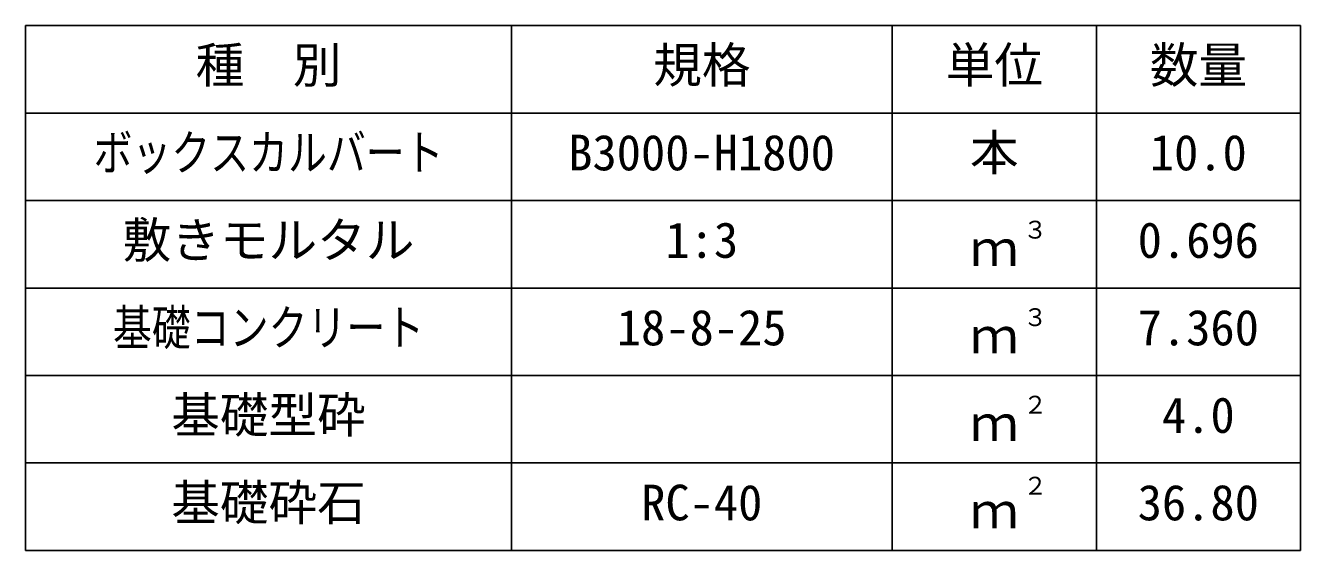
# Model space of a CAD drawing. Units: millimetres, scale not verified. Extents: x -100800 to 100800, y -35640 to 35640.
# Drawn here: x 24052 to 27987, y -14451 to -12831 of the extents above; entities that cross this region are included whole.
import ezdxf
from ezdxf.enums import TextEntityAlignment as Align

# ---------------------------------------------------------------- set-up
doc = ezdxf.new("R2010")
doc.units = ezdxf.units.MM
doc.header["$LTSCALE"] = 120
for name, color, linetype, lineweight in [('0-3_HYO', 3, 'Continuous', 25), ('0-4_HYO2', 4, 'Continuous', 25), ('0-7_TXT', 7, 'Continuous', 25)]:
    doc.layers.add(name, color=color, linetype=linetype, lineweight=lineweight)
doc.styles.add('ＭＳ ゴシック', font='')
doc.styles.get('ＭＳ ゴシック').set_extended_font_data('MS Gothic')

msp = doc.modelspace()

# ---------------------------------------------------------------- linework, layer by layer
at = {"layer": '0-3_HYO'}
for p, q in [((25551.6, -12831.4), (25551.6, -14451.4)), ((26726.6, -12831.4), (26726.6, -14451.4)), ((27356.6, -12831.4), (27356.6, -14451.4)), ((24051.6, -13101.4), (27986.6, -13101.4))]:
    msp.add_line(p, q, dxfattribs=at)
msp.add_lwpolyline([(24051.6, -14451.4), (27986.6, -14451.4), (27986.6, -12831.4), (24051.6, -12831.4)], close=True, dxfattribs=at)
at = {"layer": '0-4_HYO2'}
for p, q in [((24051.6, -13371.4), (27986.6, -13371.4)), ((24051.6, -13641.4), (27986.6, -13641.4)), ((24051.6, -13911.4), (27986.6, -13911.4)), ((24051.6, -14181.4), (27986.6, -14181.4))]:
    msp.add_line(p, q, dxfattribs=at)

# ---------------------------------------------------------------- texts
at = {"layer": '0-7_TXT', "style": 'ＭＳ ゴシック'}
for s, height, p in [('種\u3000別', 110, (24576.6, -13041.4)), ('規格', 110, (25989.1, -13041.4)), ('単位', 110, (26891.6, -13041.4)), ('数量', 110, (27521.6, -13041.4)), ('B3000-H1800', 110, (25726.6, -13311.4)), ('本', 110, (26966.6, -13311.4)), ('10.0', 110, (27521.6, -13311.4)), ('敷きモルタル', 110, (24351.6, -13581.4)), ('1:3', 110, (26026.6, -13581.4)), ('３', 55, (27130.5, -13505.5)), ('0.696', 110, (27484.1, -13581.4)), ('ｍ', 110, (26966.6, -13606.4)), ('18-8-25', 110, (25876.6, -13851.4)), ('３', 55, (27130.5, -13775.5)), ('7.360', 110, (27484.1, -13851.4)), ('ｍ', 110, (26966.6, -13876.4)), ('基礎型砕', 110, (24501.6, -14121.4)), ('２', 55, (27130.5, -14045.5)), ('4.0', 110, (27559.1, -14121.4)), ('ｍ', 110, (26966.6, -14146.4)), ('基礎砕石', 110, (24501.6, -14391.4)), ('２', 55, (27130.5, -14295.5)), ('RC-40', 110, (25951.6, -14391.4)), ('36.80', 110, (27484.1, -14391.4)), ('ｍ', 110, (26966.6, -14416.4))]:
    msp.add_text(s, height=height, dxfattribs=at).set_placement(p, align=Align.BOTTOM_LEFT)
at = {"layer": '0-7_TXT', "style": 'ＭＳ ゴシック', "width": 0.8}
for s, p in [('ボックスカルバート', (24261.6, -13311.4)), ('基礎コンクリート', (24321.6, -13851.4))]:
    msp.add_text(s, height=110, dxfattribs=at).set_placement(p, align=Align.BOTTOM_LEFT)

doc.saveas('drawing.dxf')
